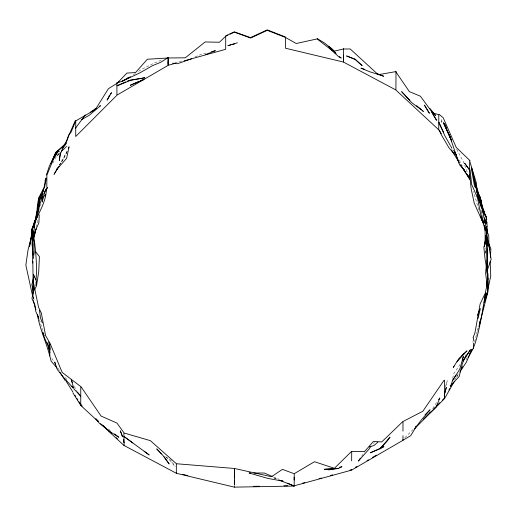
<?xml version="1.0" encoding="UTF-8"?>
<svg xmlns="http://www.w3.org/2000/svg" width="517" height="517" viewBox="0 0 517 517"><rect width="100%" height="100%" fill="white"/><g stroke="black" fill="none" stroke-linecap="round" stroke-linejoin="round"><path stroke-width="0.39" stroke-dasharray="2.58 1.94" d="M33.657 299.052L33.65 294.929M234.427 486.814L234.427 485.295M234.453 473.023L234.453 471.543M472.984 342.241L472.984 340.968M234.434 473.365L234.44 471.84M441.738 121.812L441.757 119.492M33.657 296.299L33.676 294.761M485.056 249.336L485.095 247.766M477.786 330.641L478.199 328.327M452.614 378.315L453.79 373.688L459.93 364.621M474.587 341.756L476.383 334.764M476.584 333.988L478.18 327.778M36.061 227.202L38.064 219.441M466.108 359.871L467.374 357.034M40.171 205.999L41.153 203.892M67.055 151.087L62.996 159.708L59.791 164.988M52.863 163.107L56.424 156.244L59.655 153.129M67.055 151.946L62.996 159.708L59.494 165.11M456.653 377.352L458.928 373.358M67.32 151.222L59.009 165.705M454.566 380.189L458.579 373.19M432.684 408.598L436.904 402.136M361.648 456.227L364.401 452.388M404.889 437.699L413.064 429.511M65.245 147.739L67.494 145.71L64.961 147.532M57.62 154.738L60.683 151.992M56.747 156.134L59.19 154.06M58.634 152.101L59.901 151.184M133.341 74.855L135.325 73.543M138.627 71.352L141.929 69.162L154.88 62.77L162.939 59.617M373.306 443.399L374.502 442.714M195.116 56.851L200.926 54.408L207.776 52.656M174.888 62.647L181.745 61.025M276.252 478.755L273.235 477.689L276.13 478.871M273.532 476.945L279.238 479.356M165.537 456.627L171.237 460.485L175.147 466.347M108.421 429.142L110.25 430.577M166.112 457.39L169.841 460.356L174.927 466.463M65.297 377.636L66.835 379.413M58.137 368.337L59.843 370.993M51.849 358.359L53.471 360.956M456.647 149.174L463.607 162.125L467.53 173.221M450.734 146.201L453.506 151.126L450.52 145.762M74.286 386.251L77.233 391.815M459.329 160.186L462.411 166.384M39.408 319.642L41.709 327.326M41.935 328.095L42.859 331.171M478.858 209.876L473.436 191.445M33.385 297.133L34.581 301.482M32.933 297.398L33.295 298.916M485.075 250.396L486.045 254.939M481.023 210.387L481.779 214.251M480.752 209.831L481.049 211.375M35.201 281.862L35.44 283.303M485.295 250.887L485.909 254.752M481.702 212.565L481.934 214.949M33.094 297.378L33.159 298.897M33.599 297.23L33.624 298.826M234.466 471.762L234.479 473.242M33.191 297.101L33.191 298.477M488.772 277.9L488.662 279.464L488.772 277.9M446.048 384.596L445.512 387.162L447.36 380.751L446.048 384.596M234.472 473.113L234.459 471.633L234.472 473.113"/><path stroke-width="0.78" d="M116.913 94.637L116.913 82.869L119.104 81.899M234.427 484.532L234.434 480.771L234.427 483.847M234.453 470.8L234.434 468.673M234.427 484.481L234.427 482.994M351.715 451.832L351.65 460.912M444.542 394.038L446.249 387.543L444.542 394.038L444.536 398.613L454.385 381.339M33.476 225.586L35.337 220.009L32.099 229.141L32.073 233.639M80.781 387.181L80.736 405.406L98.333 421.672M123.822 442.313L123.828 439.385M227.881 35.234L225.709 36.242L225.69 49.302L184.149 60.857M230 34.18L234.35 32.177L250.603 38.058L267.276 30.335L285.436 37.444L285.416 48.197L343.411 62.04L395.712 89.874L438.759 129.819L441.201 133.709M462.301 167.469L469.617 179.141L469.636 160.903L476.448 183.238L476.842 189.655M486.226 223.932L486.232 217.618L483.376 212.054L481.482 203.446M32.545 230.912L32.552 228.798L35.757 220.132L34.439 225.755M234.447 471.084L234.453 468.796L234.466 471.019M438.759 129.819L438.784 114.632L432.723 112.971L420.366 96.188L409.374 91.638L395.744 71.643L378.231 74.694L350.222 48.986L343.43 48.999L333.194 51.37L317.095 38.924L296.228 43.499L285.436 37.444M225.709 36.242L219.434 42.245L205.146 41.961L185.28 57.82L168.303 57.975L147.319 59.255L135.525 72.58L126.904 73.078L117.159 83.256L108.402 88.698L95.354 109.559L75.747 120.92L75.721 136.514L117.139 95.018L168.29 65.271L175.089 63.378M234.447 480.203L234.427 482.484L234.44 473.488L234.472 477.921M294.205 477.029L294.225 474.173M343.495 61.633L343.508 55.19M444.497 380.46L444.471 398.697L414.498 428.774M486.213 229.535L486.226 227.428M32.067 233.542L32.099 229.141M46.801 186.934L46.885 175.173L56.069 152.651L66.266 143.577L62.958 148.017M441.738 122.135L441.751 120.913M33.67 285.306L33.495 277.48L31.867 284.738L33.288 290.69M123.906 433.414L123.938 442.403M234.427 482.484L234.427 483.964M395.99 71.217L395.932 89.493M402.982 431.152L402.982 422.04M32.022 232.314L32.06 228.837L32.306 234.873M33.288 284.053L33.217 292.292L31.931 298.555L34.678 304.164L35.815 311.531L38.801 318.246L38.232 315.997M168.167 64.845L168.174 57.561M176.342 464.169L176.336 473.288L234.317 487.13L234.427 486.704L234.447 487.137L294.173 486.058L294.205 477.146L294.16 479.996M168.038 64.935L168.064 63.035M487.117 260.045L487.079 270.934L491.15 259.282L489.534 250.189M487.344 289.779L487.369 285.979M39.331 198.257L39.363 196.667L44.119 187.154L45.244 181.124M473.475 343.075L473.423 348.187L468.176 357.273M485.166 244.612L485.108 230.84L486.174 227.525M487.369 292.467L487.434 291.006M36.048 279.988C37.366 262.869 35.33 245.685 32.552 228.798L29.45 246.758L31.24 238.402M33.211 288.066L32.817 261.111M39.266 214.781L38.865 222.937L34.277 232.876M49.897 347.605L49.806 355.993L51.112 361.112L57.161 368.188M487.421 233.594L487.602 230.479L486.691 227.512M490.122 261.46L490.762 275.807L487.815 289.779M490.368 257.582L490.904 249.045L488.908 243.772M38.245 204.415L37.722 212.274L36.83 217.224L34.813 222.717M488.113 287.316L487.783 292.021L487.344 292.06M39.292 204.228L38.891 209.715L36.83 217.224M486.303 265.137L485.612 273.157L487.188 285.907M34.348 225.69L34.561 223.409M34.361 225.774L34.697 223.04L34.187 229.561L33.082 233.749M42.898 196.874L42.245 202.037L44.869 190.935M33.153 293.081L33.346 291.588M33.346 258.539L34.167 252.516L33.993 241.859L32.119 231.37L32.726 263.056M60.379 152.735L59.313 160.503L60.237 154.331L63.74 145.878L62.169 148.534M484.267 246.615L485.721 237.497M46.427 188.569C46.368 202.535 37.773 213.702 33.243 226.278M32.332 230.802L32.093 232.23L32.112 228.734L33.159 225.813L32.92 227.241M46.278 178.203L44.578 187.27L42.866 190.786M34.717 222.614L36.901 211.563M487.357 282.941L485.308 293.055L480.125 303.944L474.923 332.929L473.016 337.808M484.765 297.753L485.715 293.165C482.044 311.421 480.041 330.848 473.339 348.09M35.796 285.468L36.642 281.649L33.372 274.294L34.193 276.938M486.219 221.838L485.172 226.414L486.148 229.445M478.929 326.686L480.409 320.437L479.472 324.237M477.973 318.55L480.383 308.552L477.269 315.351M34.135 236.592L36.048 228.869L33.883 237.413M39.202 204.609L37.321 212.183L38.2 207.22L38.581 199.323L39.363 196.667C36.067 205.327 38.213 215.014 33.999 223.266L37.534 215.886M31.75 235.397L28.028 250.021L25.85 265.131L32.752 296.642M484.242 301.489L486.419 292.932L484.739 298.949M479.608 323.997L487.809 292.163L487.764 289.914M483.156 308.365L483.757 306.032M40.087 198.515L39.118 202.237L39.99 197.268L41.056 194.786L40.475 197.022M486.807 226.64L486.911 235.694L483.854 247.339L485.088 259.34L487.195 271.005L487.822 285.222L487.789 273.474L487.835 287.523M41.593 195.807L43.551 189.81L41.69 195.71M45.011 180.847L45.851 178.094M484.119 302.348L487.117 293.229M46.401 174.972L49.354 166.093L54.421 155.759M450.462 386.794L452.549 380.518L459.716 369.287L463.374 356.504L462.192 359.935M33.812 227.823L34.277 226.452M45.638 189.862L47.461 187.374L43.796 194.127M484.183 302.458L487.602 292.861L487.544 287.898M486.523 227.338L485.108 230.84L487.24 226.42L486.73 222.123M75.288 120.687L69.026 134.872L65.937 143.416L55.649 152.431L51.034 163.702L54.472 155.824M75.747 120.92L71.016 132.255L68.767 134.969L66.59 140.921L63.391 146.395M44.85 196.098L45.425 194.754L44.766 196.163M466.211 354.953L462.457 363.335L459.167 376.479L450.54 385.876M68.412 148.211L69.084 146.776L66.628 158.331L56.424 169.841L57.303 168.49M54.498 155.701L53.348 158.066L55.791 154.144M109.61 95.096L107.116 100.156L111.543 92.685L110.489 93.81M469.707 353.88L472.189 349.065L466.237 362.378L459.787 372.072M34.335 290.063L36.5 285.927L38.723 271.606L39.408 256.561L35.641 251.766M41.276 198.644L42.717 196.066M448.943 389.986L449.745 388.584M57.859 167.695L54.039 174.326L58.99 166.306M45.593 190.579L47.461 187.374M57.012 152.179L58.234 150.221L57.374 151.442M461.474 368.55L462.715 366.559M452.549 380.518L456.026 375.083M360.388 458.075L358.378 461.106L368.964 449.195L370.831 446.384M463.335 360.427L470.483 349.699L462.883 361.131M454.107 366.159L453.273 367.393L459.018 358.384L467.006 350.843L462.011 355.683L464.169 353.738L457.015 361.835M444.161 380.157L422.854 411.241L402.737 421.652L381.733 441.932L373.41 441.473L364.491 451.645L351.586 451.399L334.402 468.292L314.498 461.72L294.179 473.727L282.437 469.358L271.49 476.732L234.459 468.473L176.452 463.749L150.35 440.652L124.151 433.026L116.939 423.055L101.061 416.062L81.117 386.852L62.182 372.421L50.246 343.766L45.599 335.611L41.315 313.031L38.555 307.272L33.683 283.93M54.789 155.113L55.649 153.885M415.254 427.281L416.179 425.982M438.584 399.686L439.844 397.941L436.122 407.17L429.73 413.115M85.227 114.981L75.392 128.403M176.433 472.861L176.213 473.21L123.931 445.408M423.417 419.138L430.499 412.036M433.769 408.76L434.862 407.667M435.954 406.575L439.767 402.756M442.494 400.022L444.129 398.387M424.987 414.841L430.06 409.807L420.651 420.825L415.384 427.986L410.653 435.702L403.04 440.213L402.704 439.883M64.793 148.179L61.277 151.455M377.862 442.093L374.075 445.473L369.19 446.927M83.547 118.005L81.725 119.543L89.221 115.304L100.556 105.675L99.232 106.431M90.229 112.389L95.916 108.324M168.064 57.613L160.574 62.376L152.386 65.717L139.887 72.845L122.102 81.318L116.913 82.869M49.871 355.851L49.735 355.935C46.181 341.899 39.706 328.754 37.334 314.388M355.593 467.284L356.937 466.502M367.031 460.628L368.382 459.846M372.421 457.5L376.454 455.147M351.793 470.005L402.982 440.303L402.976 435.721M130.42 76.697L122.102 81.318L129.379 77.401M225.761 35.822L234.337 31.828L250.571 37.592L267.25 29.863L285.449 36.998M138.886 81.395L130.245 85.286L144.036 79.586M140.327 80.742L142.485 79.773M125.734 81.899L116.939 85.822L130.853 80.258L144.896 77.763L130.181 80.141M127.201 81.247L129.405 80.264M126.394 78.662L129.315 77.369M205.766 54.479L215.382 50.705L211.582 51.681M230.925 44.856L227.868 45.69L237.393 42.782M191.542 58.796L177.434 63.727L172.6 63.19M302.464 483.292L304.733 482.658M319.079 478.664L321.348 478.038M330.408 475.517L332.677 474.884M350.041 470.05L351.554 469.63M351.709 470.095L294.179 485.838M232.417 44.449L234.589 43.867M331.791 469.126L328.663 469.869L338.493 468.428L341.944 466.715L339.598 467.271M333.349 468.757L334.913 468.383M253.291 486.355L259.579 486.238M283.943 485.786L287.872 485.715M250.635 472.977L249.032 472.977L267.819 478.406L283.038 481.159L281.526 480.629M253.841 472.99L264.258 473.023L272.104 476.344M182.54 474.322L187.884 475.595M364.692 69.349L360.924 68.121L369.493 71.676L383.672 76.245L377.358 73.653M355.166 59.184L346.552 55.939L355.108 59.455L362.159 65.646L355.754 59.726M279.018 480.054L294.173 486.058L287.769 483.182M317.18 38.523L324.321 42.892L330.964 48.171M132.824 442.966L123.886 436.419L149.193 454.96L144.185 451.289M335.623 53.787L331.138 49.27M339.352 56.624L341.22 58.046L338.499 56.631L333.523 51.674M114.515 433.918L118.787 437.259L110.993 432.257L99.264 423.126L95.845 418.809L97.041 419.791M416.534 105.655L421.394 109.526M439.179 114.399L443.211 117.766L456.207 147.403L470.031 160.684M329.284 47.855L336.011 53.341L335.048 52.191M100.608 423.772L123.815 445.324M82.216 406.136L79.056 401.838M97.513 420.327L98.644 421.374M102.612 425.052L106.004 428.205M108.841 430.835L111.672 433.466M116.202 437.666L117.333 438.72M422.395 110.483L423.397 111.439L411.538 102.502L401.651 91.664L409.858 100.337M463.29 168.652L459.523 164.8L449.157 134.517M161.537 453.932L156.722 448.918L162.81 455.303L169.124 463.917L164.135 456.808M433.02 112.7L435.676 115.595L429.918 108.486M330.059 48.081L328.444 46.297L332.644 49.302L334.085 51.034M454.585 154.247L448.937 147.746L441.46 135.008L439.444 130.265M77.731 392.435L80.717 396.158L74.073 389.107L71.256 379.866L72.496 382.748M460.272 164.878L469.52 178.262M66.06 381.074L72.962 392.106M74.991 395.35L75.805 396.649M77.027 398.594L77.834 399.893M72.975 392.985L80.697 405.296M467.4 174.791L468.253 176.161M451.347 149.93L459.458 162.92M460.679 164.871L461.487 166.17M59.959 372.221L65.232 380.68M71.921 386.05L73.052 387.931L63.236 376.977L57.303 369.506L54.679 362.029L55.578 364.349M456.272 154.822L454.301 151.494L458.385 160.651M450.339 145.503L444.801 135.661L438.778 122.225L443.76 132.766M463.717 169.233L465.151 171.89L463.781 169.137M486.639 217.489C481.592 208.958 481.883 198.463 476.771 189.881L477.411 195.665L481.489 207.937M446.52 127.899L444.381 123.557L451.07 139.7L449.247 134.51L450.514 138.188M477.656 192.654L476.357 189.998L477.372 193.061M486.633 230.957L488.72 235.313L488.959 245.575M467.303 174.223L469.617 179.141M482.523 207.937L484.229 211.576L485.308 216.041M480.655 204.066L479.311 201.178L479.123 198.909M450.766 138.924L451.742 141.051M450.449 138.22L443.379 122.703L451.167 139.648M44.262 335.876L42.717 332.147C44.081 339.533 49.328 345.317 49.774 352.898L48.288 345.576L47.047 342.59M486.62 237.742L485.76 235.481L486.62 238.492M42.323 322.912L40.391 317.567L39.499 310.278M480.959 204.654L479.686 201.068L483.55 213.876M482.49 208.952L483.259 211.104M485.263 230.569L484.461 225.063M485.314 221.095L483.931 217.689L481.98 207.227M485.172 229.748L481.12 216.733L477.501 197.772L471.633 184.382L470.069 169.906M33.191 300.545L35.951 309.773M482.477 220.513L483.162 222.814M484.539 227.428L485.23 229.735M480.913 216.791L482.051 220.636L474.218 203.097L471.194 188.983L469.63 174.591M477.508 192.466L474.664 182.721L477.43 192.828L471.304 168.174L474.658 186.857M488.345 244.515L489.851 249.782L486.911 235.694M476.81 187.477L479.143 196.008M478.147 193.894L475.097 182.604L477.391 192.292L471.769 168.038M486.568 221.257L486.93 222.743M48.63 341.853L49.794 346.875L49.781 349.906L49.839 343.999M485.961 216.074L486.788 220.009M481.831 215.182L483.582 223.512L482.826 219.647M484.358 217.87L485.095 223.163L485.03 220.177M484.772 219.04L485.095 223.163L484.804 218.904M487.059 245.879L486.368 226.646M487.292 249.026L487.208 273.474L486.594 238.033L486.665 239.636M477.236 196.072L477.34 197.675M32.119 231.37L32.487 239.397L32.364 236.379M32.959 294.341L32.829 288.673M486.768 242.04L486.904 245.252M487.014 281.784L487.182 285.785M487.033 238.007L487.783 282.915M487.26 286.547L487.137 281.707L487.221 286.463M32.7 240.424L32.597 231.383L32.7 240.34M343.54 48.579L343.514 58.466M124.125 442.041L124.132 445.027M473.43 338.008L473.436 340.554M343.437 61.93L343.43 58.673L343.43 61.807M168.225 59.591L168.167 63.132L168.225 59.591M32.636 233.968L32.093 244.522L33.036 255.036L32.636 233.968M42.523 192.356L41.405 200.053L38.659 207.317L40.429 197.397L42.523 192.356M55.422 155.514L53.755 158.286L58.641 150.408L55.422 155.514M389.921 437.188L387.078 441.234L379.956 448.834L370.321 452.808L383.931 446.617L379.956 448.834L389.921 437.188M338.493 468.428L324.314 469.313L338.493 468.428M466.728 166.009L464.628 163.185L469.643 170.022L466.728 166.009M429.323 113.158L424.476 105.171L429.323 113.158M433.666 115.362L431.831 112.286L436.535 120.306L433.666 115.362M481.65 204.829L479.059 199.523L478.141 193.759L477.256 191.865L479.007 197.391L478.141 193.759L479.86 197.591L481.65 204.829M480.287 197.513L479.401 195.62L481.211 201.107L480.287 197.513M122.413 436.426L120.396 430.965L122.413 436.426M234.414 482.251L234.408 480.771L234.414 482.251"/></g></svg>
